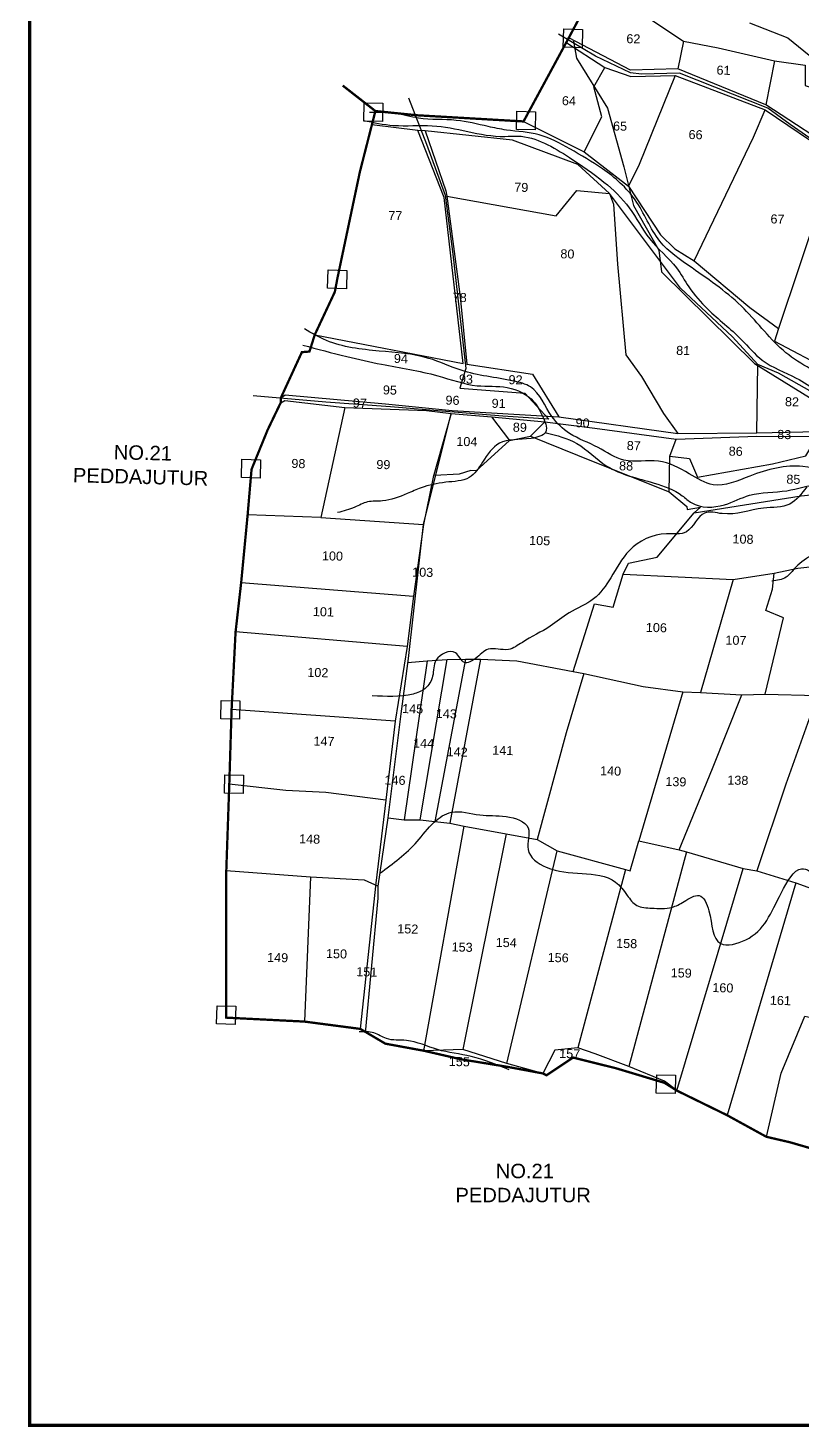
# Model space of a CAD drawing. Header units: inches. Extents: x 206993 to 226086, y 1588023 to 1599120.
# Drawn here: x 206993 to 208336, y 1594211 to 1596637 of the extents above; entities that cross this region are included whole.
import ezdxf
from ezdxf.enums import TextEntityAlignment as Align

# ---------------------------------------------------------------- set-up
doc = ezdxf.new("R2010")
doc.units = ezdxf.units.IN
doc.header["$LTSCALE"] = 15
doc.header["$MEASUREMENT"] = 0
for name, color, linetype in [('BOUNDRY STONES', 240, 'Continuous'), ('HILLS', 3, 'Continuous'), ('PLOTS', 7, 'Continuous'), ('PLOTS NO', 7, 'Continuous'), ('ROADS', 1, 'Continuous'), ('STREAMS', 4, 'Continuous'), ('TEXT', 1, 'Continuous'), ('VILLAGE BOUNDRY', 5, 'Continuous')]:
    doc.layers.add(name, color=color, linetype=linetype)
doc.styles.get("Standard").update_dxf_attribs({"font": 'arial.ttf'})

msp = doc.modelspace()

# ---------------------------------------------------------------- linework, layer by layer
at = {"color": 5, "const_width": 5.82}
msp.add_lwpolyline([(206996.2, 1598559.3), (210931, 1598559.3), (210931, 1594213.8), (206996.2, 1594213.8)], close=True, dxfattribs=at)
at = {"layer": 'BOUNDRY STONES'}
for points in [[(207922.7, 1596635.2), (207955.1, 1596634.4), (207954.3, 1596602.7), (207921.9, 1596603.5)], [(207576.5, 1596507.2), (207609, 1596506.4), (207608.2, 1596474.7), (207575.7, 1596475.5)], [(207841.4, 1596492.4), (207873.9, 1596491.6), (207873.1, 1596460), (207840.7, 1596460.8)], [(207513.9, 1596217.3), (207546.3, 1596216.5), (207545.6, 1596184.8), (207513.1, 1596185.6)], [(207364.2, 1595888.9), (207396.7, 1595888.1), (207395.9, 1595856.5), (207363.4, 1595857.3)], [(207328.3, 1595470.7), (207360.8, 1595469.9), (207360, 1595438.3), (207327.6, 1595439.1)], [(207334.8, 1595341.8), (207367.2, 1595341), (207366.4, 1595309.4), (207334, 1595310.2)], [(207321.3, 1594941.4), (207353.7, 1594940.6), (207352.9, 1594909), (207320.5, 1594909.8)], [(208084, 1594821.7), (208116.4, 1594820.9), (208115.6, 1594789.2), (208083.2, 1594790)]]:
    msp.add_lwpolyline(points, close=True, dxfattribs=at)
at = {"layer": 'HILLS'}
msp.add_lwpolyline([(208244.8, 1596646), (208311.1, 1596619.9), (208385.1, 1596559.4), (208435, 1596553.8), (208607.9, 1596578.9), (208639, 1596572.5), (208752.2, 1596583.5), (208843.2, 1596575), (208863.4, 1596585.7), (208915.7, 1596675.7)], dxfattribs=at)
at = {"layer": 'PLOTS'}
for points in [[(207986.6, 1596723.4), (208068.8, 1596674.9), (208073.9, 1596651.6), (208130.1, 1596613.9), (208190.2, 1596602.2), (208288.1, 1596579.8), (208341.2, 1596572.6), (208341.1, 1596537.4), (208413.5, 1596514), (208425.6, 1596527.8), (208449, 1596523.3), (208497.6, 1596535.8), (208562.8, 1596542.9), (208616.7, 1596550.5), (208739.6, 1596555.4), (208862.8, 1596561), (208917.2, 1596654.8), (209039.5, 1596664.3)], [(209856.2, 1595880.8), (209745.9, 1595889.9), (209665.1, 1595909.9), (209649.6, 1595910.3), (209554, 1595949), (209475.9, 1595977.8), (209406.9, 1596058.7), (209266.5, 1596101.5), (209243.3, 1596105.9), (209181.1, 1596138.2), (209096.3, 1596175.6), (208949.8, 1596242.2), (208867.7, 1596277), (208688.7, 1596300), (208590, 1596327.8), (208541, 1596347.2), (208482.1, 1596375.4), (208407.9, 1596416), (208273.2, 1596503.4), (208120.3, 1596565.8), (208038.5, 1596563.9), (207931.2, 1596619.5)], [(208130.1, 1596613.9), (208120.3, 1596565.8)], [(207926.4, 1596612.4), (207993.9, 1596568.1), (208038.8, 1596552.9), (208115.8, 1596554.7), (208272, 1596494.8), (208388.1, 1596416.3), (208416.1, 1596394), (208487.4, 1596357.1), (208538.1, 1596332.5), (208679.7, 1596294.1), (208810.4, 1596270.9), (208944.6, 1596231.4)], [(207958.3, 1596422.3), (207988.5, 1596482.7), (207974.6, 1596534.8), (207993.9, 1596568.1)], [(208288.1, 1596579.8), (208273.2, 1596503.4)], [(208115.8, 1596554.7), (208053.5, 1596400.3), (208034.8, 1596362.5)], [(208149.1, 1596233.2), (208251.9, 1596447.6), (208272, 1596494.8)], [(208443.7, 1595918.6), (208443.8, 1595954.2), (208295.1, 1596038.2), (208259.5, 1596053.5), (208215.2, 1596101.3), (208125.4, 1596185.6), (208001.8, 1596349.9), (207947, 1596399.9), (207833.5, 1596442.6), (207682.3, 1596458.6), (207669.8, 1596458.9), (207589.9, 1596469.2)], [(207852.9, 1596474.8), (207958.3, 1596422.3), (208034.8, 1596362.5), (208090.3, 1596278.3), (208115.4, 1596253.8), (208149.1, 1596233.2), (208245.5, 1596151.9), (208294.9, 1596115.7), (208287.9, 1596093.9), (208382.3, 1596044.2), (208458, 1596001.9), (208608.1, 1595936.5), (208814.2, 1595920.3), (208944.2, 1595916.2), (208945, 1596009.2), (208959.6, 1596114), (208944.6, 1596231.4)], [(207748.1, 1596055.2), (207715.3, 1596342.7), (207669.8, 1596458.9)], [(207682.3, 1596458.6), (207718.2, 1596354.2), (207720.1, 1596345.4), (207743, 1596170.7), (207754.3, 1596053.8), (207868.7, 1596036.8), (207914, 1595962.3)], [(207720.1, 1596345.4), (207909.3, 1596311.1), (207945.5, 1596355.3), (208001.8, 1596349.9), (208008.9, 1596331.3), (208015.9, 1596227.3), (208030.1, 1596070.3), (208057.5, 1596032.7), (208095.5, 1595968.1), (208120.4, 1595933.6)], [(208487.4, 1596357.1), (208474.8, 1596300.3), (208367.8, 1596332.8), (208294.9, 1596115.7)], [(207490.7, 1596104.7), (207748.1, 1596055.2)], [(208257.6, 1595934.9), (208259.5, 1596053.5)], [(207431.7, 1595987.1), (207438.9, 1595991.1), (207543, 1595978.6), (207684.6, 1595973.3), (207727.1, 1595968.6), (207797.3, 1595962.4), (207889.7, 1595953.9), (207976.8, 1595942.7), (208117.9, 1595923.9), (208257.6, 1595928.8), (208362.5, 1595928.6)], [(207431.9, 1595995.4), (207439.4, 1596001), (207613.6, 1595985.1), (207728.9, 1595973.7), (207914, 1595962.3), (208120.4, 1595933.6), (208257.6, 1595934.9), (208363.9, 1595937.4), (208443.7, 1595918.6), (208593.1, 1595883.7), (208700.3, 1595856.1), (208722.6, 1595847.9), (208750.7, 1595835.7), (208860.4, 1595845.3), (208947.1, 1595835.7), (208944.2, 1595916.2)], [(207543, 1595978.6), (207501.4, 1595788.1), (207679.2, 1595775.6)], [(207727.1, 1595968.6), (207696.1, 1595858.1), (207679.2, 1595775.6), (207662.1, 1595651.7), (207651.3, 1595564.1), (207630, 1595434.6), (207614, 1595297.7), (207596.9, 1595154), (207569.8, 1594901.2)], [(207578.6, 1594894.1), (207600.7, 1595127.8), (207600.9, 1595148.5), (207617.9, 1595267.1), (207640.6, 1595447.5), (207653.4, 1595543.3), (207679.2, 1595775.6), (207727.1, 1595968.6)], [(207797.3, 1595962.4), (207828.4, 1595921.3), (207770.6, 1595868.7), (207761.7, 1595869.4), (207741.3, 1595863.4), (207699.3, 1595861.1)], [(207828.4, 1595921.3), (207864.8, 1595929.3), (207889.7, 1595953.9)], [(207864.8, 1595929.3), (207973.9, 1595885.3), (208105.2, 1595832.8), (208136.2, 1595807.3), (208136.5, 1595802), (208159.8, 1595805.9), (208148.8, 1595796.3)], [(208105.2, 1595832.8), (208106.6, 1595894.3), (208117.9, 1595923.9)], [(208106.6, 1595894.3), (208141, 1595890.6), (208154.8, 1595857.7), (208284.8, 1595880.9), (208342.3, 1595894.8), (208362.5, 1595928.6)], [(207651.8, 1595536.6), (207685.8, 1595539.6), (207720.3, 1595541.9), (207752.5, 1595542.6), (207778.4, 1595542.2), (207841.5, 1595539.7), (207938.9, 1595521.2), (207957.6, 1595517.3), (208060.4, 1595494.9), (208128.9, 1595485.6), (208160, 1595484.4), (208231.6, 1595480.3), (208272, 1595481.5), (208363, 1595479.3), (208459.2, 1595468.3), (208466.7, 1595463.3), (208497.5, 1595461.5), (208517, 1595561.4), (208556.5, 1595700.9), (208535.1, 1595705.6), (208560.3, 1595849.4), (208690.3, 1595837.4), (208751.9, 1595825.4)], [(207938.9, 1595521.2), (207975.7, 1595638.2), (208008.3, 1595632.6), (208025.9, 1595690), (208034.9, 1595708.8), (208084.5, 1595719.3), (208148.8, 1595796.3), (208334.4, 1595825.4), (208560.3, 1595849.4)], [(207501.4, 1595788.1), (207374.3, 1595792.4)], [(208025.9, 1595690), (208216.6, 1595680.7), (208287.5, 1595691.5), (208328.7, 1595700.4), (208449.9, 1595713.3), (208535.1, 1595705.6)], [(208272, 1595481.5), (208303.6, 1595614.1), (208273.3, 1595626.8), (208284.8, 1595663.9), (208287.5, 1595691.5)], [(207363.1, 1595675.1), (207662.1, 1595651.7)], [(208216.6, 1595680.7), (208160, 1595484.4)], [(207651.3, 1595564.1), (207353.4, 1595589.6)], [(207685.8, 1595539.6), (207646.1, 1595263.8)], [(207673.8, 1595263.8), (207720.3, 1595541.9)], [(207752.5, 1595542.6), (207698.9, 1595260.6)], [(207778.4, 1595542.2), (207725.1, 1595257.7)], [(207957.6, 1595517.3), (207926.9, 1595414.7), (207876.8, 1595229.6)], [(208128.9, 1595485.6), (208052.9, 1595227.4)], [(208122.7, 1595211.5), (208180.7, 1595353), (208231.6, 1595480.3)], [(208363, 1595479.3), (208307.7, 1595325.3), (208257.7, 1595175.2)], [(207630, 1595434.6), (207346.5, 1595454.8)], [(207614, 1595297.7), (207509.7, 1595311.4), (207440.8, 1595314.4), (207342.5, 1595325.5)], [(207617.9, 1595267.1), (207646.1, 1595263.8), (207673.8, 1595263.8), (207698.9, 1595260.6), (207725.1, 1595257.7), (207749.7, 1595252.6), (207823, 1595239.6), (207876.8, 1595229.6), (207911.4, 1595209.9), (208029.9, 1595177.4), (208037.8, 1595175.3), (208052.9, 1595227.4), (208122.7, 1595211.5), (208135.8, 1595208.2), (208233.7, 1595179.1), (208257.7, 1595175.2), (208325.1, 1595154.4), (208392.1, 1595130.2)], [(208118.8, 1594794.2), (208097.3, 1594810.6), (208035.6, 1594836.2), (207976.9, 1594857.8), (207947.2, 1594868.6), (207907.3, 1594864.5), (207886.4, 1594824), (207886.4, 1594824), (207824.1, 1594841.4), (207747.5, 1594865.6), (207680, 1594863.3), (207749.7, 1595252.6)], [(207823, 1595239.6), (207747.5, 1594865.6)], [(207824.1, 1594841.4), (207911.4, 1595209.9)], [(208135.8, 1595208.2), (208035.6, 1594836.2)], [(207337.3, 1595175.8), (207483.3, 1595165.1), (207576.4, 1595159.5), (207600.9, 1595148.5)], [(207483.3, 1595165.1), (207472.8, 1594913.9)], [(208029.9, 1595177.4), (207947.2, 1594868.6)], [(208118.8, 1594794.2), (208233.7, 1595179.1)], [(208325.1, 1595154.4), (208205.8, 1594751.6)], [(208274.1, 1594714.1), (208300, 1594824.6), (208340.8, 1594923.5), (208356.2, 1594919.6), (208440.5, 1594895.2), (208480.1, 1594947.2), (208575.5, 1594917.3), (208640.6, 1594919.6), (208695.2, 1594980.4), (208724.7, 1595019.4), (208721.3, 1595032.8), (208670.8, 1595059.9)]]:
    msp.add_lwpolyline(points, dxfattribs=at)
at = {"layer": 'ROADS'}
for points in [[(209894.8, 1595873.3), (209795.3, 1595882.4), (209669.2, 1595900.4), (209516.3, 1595951), (209474.4, 1595960.9), (209402.6, 1595999.4), (209355.3, 1596037.8), (209176.3, 1596127.7), (209063.3, 1596180.9), (208959.4, 1596227.1), (208877.4, 1596264), (208800.7, 1596277.7), (208692.8, 1596296.5), (208643.3, 1596308.4), (208527.6, 1596343.3), (208416.2, 1596399.7), (208315.6, 1596469.6), (208276.6, 1596498.1), (208123.2, 1596558.4), (208057.5, 1596556.6), (208038.2, 1596559.1), (207977.8, 1596587.9), (207913.4, 1596626)], [(207939.5, 1596614.2), (207944.8, 1596584.8), (207998.3, 1596498.1), (208026.7, 1596396.3), (208043.7, 1596329.2), (208087.8, 1596251.8), (208092, 1596214.1), (208253.5, 1596054.8), (208431.9, 1595944.5)], [(207653.4, 1596515.7), (207684.3, 1596435.2), (207716.7, 1596347.1), (207730.5, 1596244.6), (207752.8, 1596046.2), (207742.2, 1596012), (207855.1, 1596003.7), (207896.9, 1595958.7), (207817.2, 1595964), (207711, 1595972.6), (207621.9, 1595980.1), (207510.1, 1595988.2), (207384, 1595998.9)]]:
    msp.add_lwpolyline(points, dxfattribs=at)
at = {"layer": 'STREAMS'}
for points in [[(207575.4, 1596476.7), (207627.5, 1596468), (207694.6, 1596467.3), (207756, 1596457.4), (207820.7, 1596448.8), (207842.9, 1596449.4), (207932.4, 1596412.2), (207992.2, 1596369.6), (208036.3, 1596325.2), (208071.7, 1596271.2), (208118.1, 1596220.8), (208139.7, 1596187.8), (208172.4, 1596149.3), (208230.5, 1596096.7), (208266.9, 1596060.8), (208325.9, 1596029.8), (208401.2, 1595985.4), (208440.3, 1595968), (208476.2, 1595935.5), (208552.6, 1595906.6), (208593.7, 1595889.4), (208562.9, 1595869.4), (208484.1, 1595854.8), (208404, 1595859.8), (208337.5, 1595876.3), (208245.2, 1595859.8), (208181.8, 1595844.9), (208140.1, 1595864), (208087.1, 1595885.8), (208027, 1595887.5), (207982.1, 1595909.3), (207932.8, 1595933.9), (207902.1, 1595963.2), (207865, 1596014.4), (207835.5, 1596024.6), (207744.6, 1596043.3), (207688.5, 1596064), (207602.6, 1596076.7), (207511, 1596095), (207472.8, 1596115)], [(209855.1, 1595881), (209823.4, 1595876.2), (209802.3, 1595865.1), (209766.3, 1595852.7), (209724.2, 1595832.9), (209666.4, 1595842.3), (209610.8, 1595848.4), (209578.7, 1595848.1), (209541.5, 1595869.5), (209482.8, 1595942.7), (209424.4, 1595957.4), (209361.4, 1595955.1), (209313.3, 1595967.4), (209238.2, 1595965.1), (209178.6, 1595967.4), (209126, 1595967.3), (209067.4, 1595939.1), (208998.2, 1595922.7), (208959.6, 1595906.2), (208911.2, 1595907.7), (208857.1, 1595915.3), (208787.2, 1595904), (208723.9, 1595919.2), (208637.3, 1595918.8), (208581.7, 1595937.9), (208517.9, 1595958.6), (208465.8, 1595990.3), (208396.6, 1596023.8), (208307.9, 1596073.8), (208235.3, 1596150), (208145.1, 1596220.7), (208089.5, 1596267.2), (208046.5, 1596338.7), (207990, 1596392.5), (207933.2, 1596427.1), (207880.2, 1596451.4), (207823.2, 1596459.9), (207791.4, 1596466), (207736.3, 1596476.7), (207670.8, 1596480.5), (207630.6, 1596488.6), (207585.9, 1596490.1)], [(207470.2, 1596087), (207546.3, 1596067.1), (207606.5, 1596053.7), (207704, 1596033.7), (207772.6, 1596016.6), (207824.7, 1596013.3), (207870.4, 1595989.2), (207885, 1595965), (207891.4, 1595936.6), (207865.9, 1595925.2), (207810.9, 1595916.7), (207781.8, 1595884.1), (207758.7, 1595857.5), (207717.9, 1595849.1), (207675.1, 1595839.3), (207651, 1595829.5), (207608.3, 1595816.8), (207582.4, 1595814.9), (207560, 1595805.9), (207530.3, 1595796.5)], [(207892, 1595935.1), (207945.2, 1595916.3), (207997.4, 1595877.2), (208079.4, 1595847.8), (208128.2, 1595825.7), (208144.5, 1595813.4), (208201.2, 1595810), (208245.1, 1595826.7), (208309.6, 1595834.5), (208364.7, 1595845.8), (208429.7, 1595842), (208559.3, 1595853.2), (208652.9, 1595846.1), (208772.2, 1595852.5), (208830.3, 1595853.7), (208922, 1595848.9), (208979.2, 1595845.5), (209027, 1595892.9), (209069.7, 1595906.2), (209146.9, 1595927.9), (209200.5, 1595937.6), (209266.8, 1595912.8), (209333.1, 1595895.6), (209373.6, 1595866.9), (209417.9, 1595852.9), (209503.7, 1595796.3), (209597.3, 1595754.3), (209694.6, 1595774.3), (209790.7, 1595805.2), (209829.8, 1595841), (209835.1, 1595879.2)], [(208344.2, 1595841.3), (208314.7, 1595811.4), (208268.9, 1595804.2), (208197.4, 1595794.7), (208167, 1595795.8), (208135.4, 1595763.2), (208101.1, 1595759.7), (208036.4, 1595730.9), (208004.1, 1595683.3), (207974.3, 1595646.8), (207931.8, 1595622.6), (207899, 1595599.5), (207850.8, 1595571.5), (207826.6, 1595559.2), (207791.6, 1595559.6), (207769.1, 1595543.2), (207750.5, 1595536.7), (207734.8, 1595553.2), (207701.4, 1595541.1), (207695.2, 1595512.8), (207682.2, 1595491.5), (207661.3, 1595481.9), (207590.4, 1595479)], [(208555.7, 1595847.3), (208523.8, 1595802.1), (208469.7, 1595772.9), (208420, 1595746.8), (208351.5, 1595721.7), (208321.8, 1595698.2), (208308.3, 1595684.5), (208283.6, 1595677.7)], [(207603.9, 1595171.2), (207637.4, 1595196.8), (207668.2, 1595225.9), (207697.8, 1595259.7), (207727.8, 1595276.9), (207777, 1595272.2), (207822.8, 1595269.4), (207861, 1595249.6), (207860.7, 1595212.5), (207892.2, 1595181.6), (207954.3, 1595170.8), (208012.6, 1595155.9), (208032.7, 1595132.8), (208049.4, 1595115.3), (208075.1, 1595110.6), (208110.2, 1595112), (208131.3, 1595122), (208157.4, 1595132.3), (208174.2, 1595106.1), (208194.8, 1595049.2), (208238.2, 1595055.6), (208300.1, 1595137.7), (208335, 1595179), (208396.1, 1595135.3), (208437.2, 1595127.4), (208535.5, 1595102.7), (208618.4, 1595076.1), (208707.3, 1595069.3), (208755.2, 1595064.3), (208794, 1595057.8), (208866.5, 1595137.7), (208966.5, 1595199.9), (209012.7, 1595208), (209099.5, 1595169.7), (209125.5, 1595152.9), (209235.7, 1595062.3), (209288.1, 1595003), (209347.4, 1594963.6), (209372.6, 1594926.2), (209396.6, 1594902.4), (209442.9, 1594863.3), (209542.6, 1594793), (209595.3, 1594764.3), (209665.8, 1594732.1), (209698.1, 1594718.7), (209774.4, 1594679.8)], [(207828.2, 1594830.2), (207762.1, 1594853.4), (207703.4, 1594865.4), (207649.7, 1594881.1), (207615.2, 1594884.4), (207593.2, 1594894.2), (207567.7, 1594896.1)]]:
    msp.add_spline(points, degree=3, dxfattribs=at)
at = {"layer": 'VILLAGE BOUNDRY', "const_width": 4}
msp.add_lwpolyline([(208372.5, 1594687.9), (208315.1, 1594704.6), (208274.1, 1594714.1), (208205.8, 1594751.6), (208118.8, 1594794.2), (208097.3, 1594807.7), (208012.7, 1594833.1), (207938.7, 1594851.5), (207892.6, 1594820.8), (207886.4, 1594824), (207823.3, 1594835.7), (207744.9, 1594848.4), (207680, 1594863.3), (207613.2, 1594875.6), (207569.8, 1594901.2), (207472.8, 1594913.9), (207337.3, 1594920.7), (207337.3, 1595175.8), (207342.5, 1595325.5), (207346.5, 1595454.8), (207353.4, 1595589.6), (207363.1, 1595675.1), (207374.3, 1595792.4), (207381.1, 1595871.5), (207409, 1595939.9), (207431.7, 1595987.1), (207431.9, 1595995.4), (207468.4, 1596074.7), (207481.6, 1596075.8), (207490.7, 1596104.7), (207525.6, 1596179.3), (207530, 1596202.6), (207568.9, 1596386.9), (207595.9, 1596492.8), (207539.3, 1596537), (207595.9, 1596492.8), (207667.9, 1596485.5), (207852.9, 1596474.8), (207931.2, 1596619.5), (207986.6, 1596723.4)], dxfattribs=at)

# ---------------------------------------------------------------- texts
at = {"layer": 'PLOTS NO'}
for s, p in [('62', (208043.4, 1596618.1)), ('61', (208199.8, 1596563.6)), ('64', (207931.6, 1596510.6)), ('65', (208020.3, 1596466.7)), ('66', (208151.3, 1596451.9)), ('79', (207849, 1596360.5)), ('77', (207630.5, 1596311.6)), ('67', (208293.4, 1596305.6)), ('80', (207929, 1596245.1)), ('78', (207742.2, 1596169.6)), ('81', (208129.8, 1596077.6)), ('94', (207640.2, 1596063.6)), ('93', (207753, 1596028)), ('92', (207839.1, 1596026.8)), ('95', (207621.1, 1596009.1)), ('97', (207568.9, 1595986.4)), ('96', (207729.7, 1595991.3)), ('91', (207809.7, 1595985.8)), ('82', (208318.5, 1595988.7)), ('90', (207955.4, 1595952.1)), ('89', (207846.5, 1595944.4)), ('83', (208305.1, 1595931.9)), ('104', (207754.6, 1595919.7)), ('87', (208044.1, 1595912.6)), ('86', (208220.9, 1595902.9)), ('98', (207462.4, 1595881.6)), ('99', (207609.8, 1595879.8)), ('88', (208030.8, 1595877.5)), ('85', (208320.9, 1595854.3)), ('105', (207880.9, 1595748)), ('108', (208233.6, 1595750.5)), ('100', (207521.5, 1595721.3)), ('103', (207678, 1595693.1)), ('101', (207505.8, 1595624.5)), ('106', (208083.3, 1595597.1)), ('107', (208221.3, 1595575.1)), ('102', (207496.1, 1595519.2)), ('145', (207660.6, 1595456.3)), ('143', (207719, 1595447.8)), ('147', (207506.8, 1595400.1)), ('144', (207679.6, 1595396.4)), ('142', (207737.8, 1595381.6)), ('141', (207816.9, 1595384.1)), ('140', (208003.9, 1595348.5)), ('146', (207630, 1595332.5)), ('139', (208117.1, 1595329.8)), ('138', (208224.6, 1595332.4)), ('148', (207481.9, 1595230.5)), ('152', (207652.1, 1595074.6)), ('150', (207528.5, 1595031.5)), ('153', (207746.4, 1595043)), ('154', (207822.9, 1595050.9)), ('158', (208031.8, 1595049.3)), ('149', (207426.4, 1595024.9)), ('156', (207913, 1595024.7)), ('151', (207581, 1595000.1)), ('159', (208126.4, 1594998.2)), ('160', (208198.6, 1594972.5)), ('161', (208298.4, 1594950.5)), ('157', (207933, 1594858.3)), ('155', (207741.5, 1594844.4))]:
    msp.add_text(s, height=15.65, rotation=358.5977, dxfattribs=at).set_placement(p, align=Align.MIDDLE_CENTER)
at = {"layer": 'TEXT', "insert": (207075.3, 1595915.7), "char_height": 25, "width": 226.305, "attachment_point": 1, "rotation": 358.5977}
msp.add_mtext('\\pi67.21972;NO.21 \\P\\pi-2.67284;PEDDAJUTUR ', dxfattribs=at)
at = {"layer": 'TEXT', "insert": (207737.5, 1594667.3), "char_height": 25, "width": 226.305, "attachment_point": 1}
msp.add_mtext('\\pi67.21972;NO.21 \\P\\pi-2.67284;PEDDAJUTUR ', dxfattribs=at)

doc.saveas('drawing.dxf')
